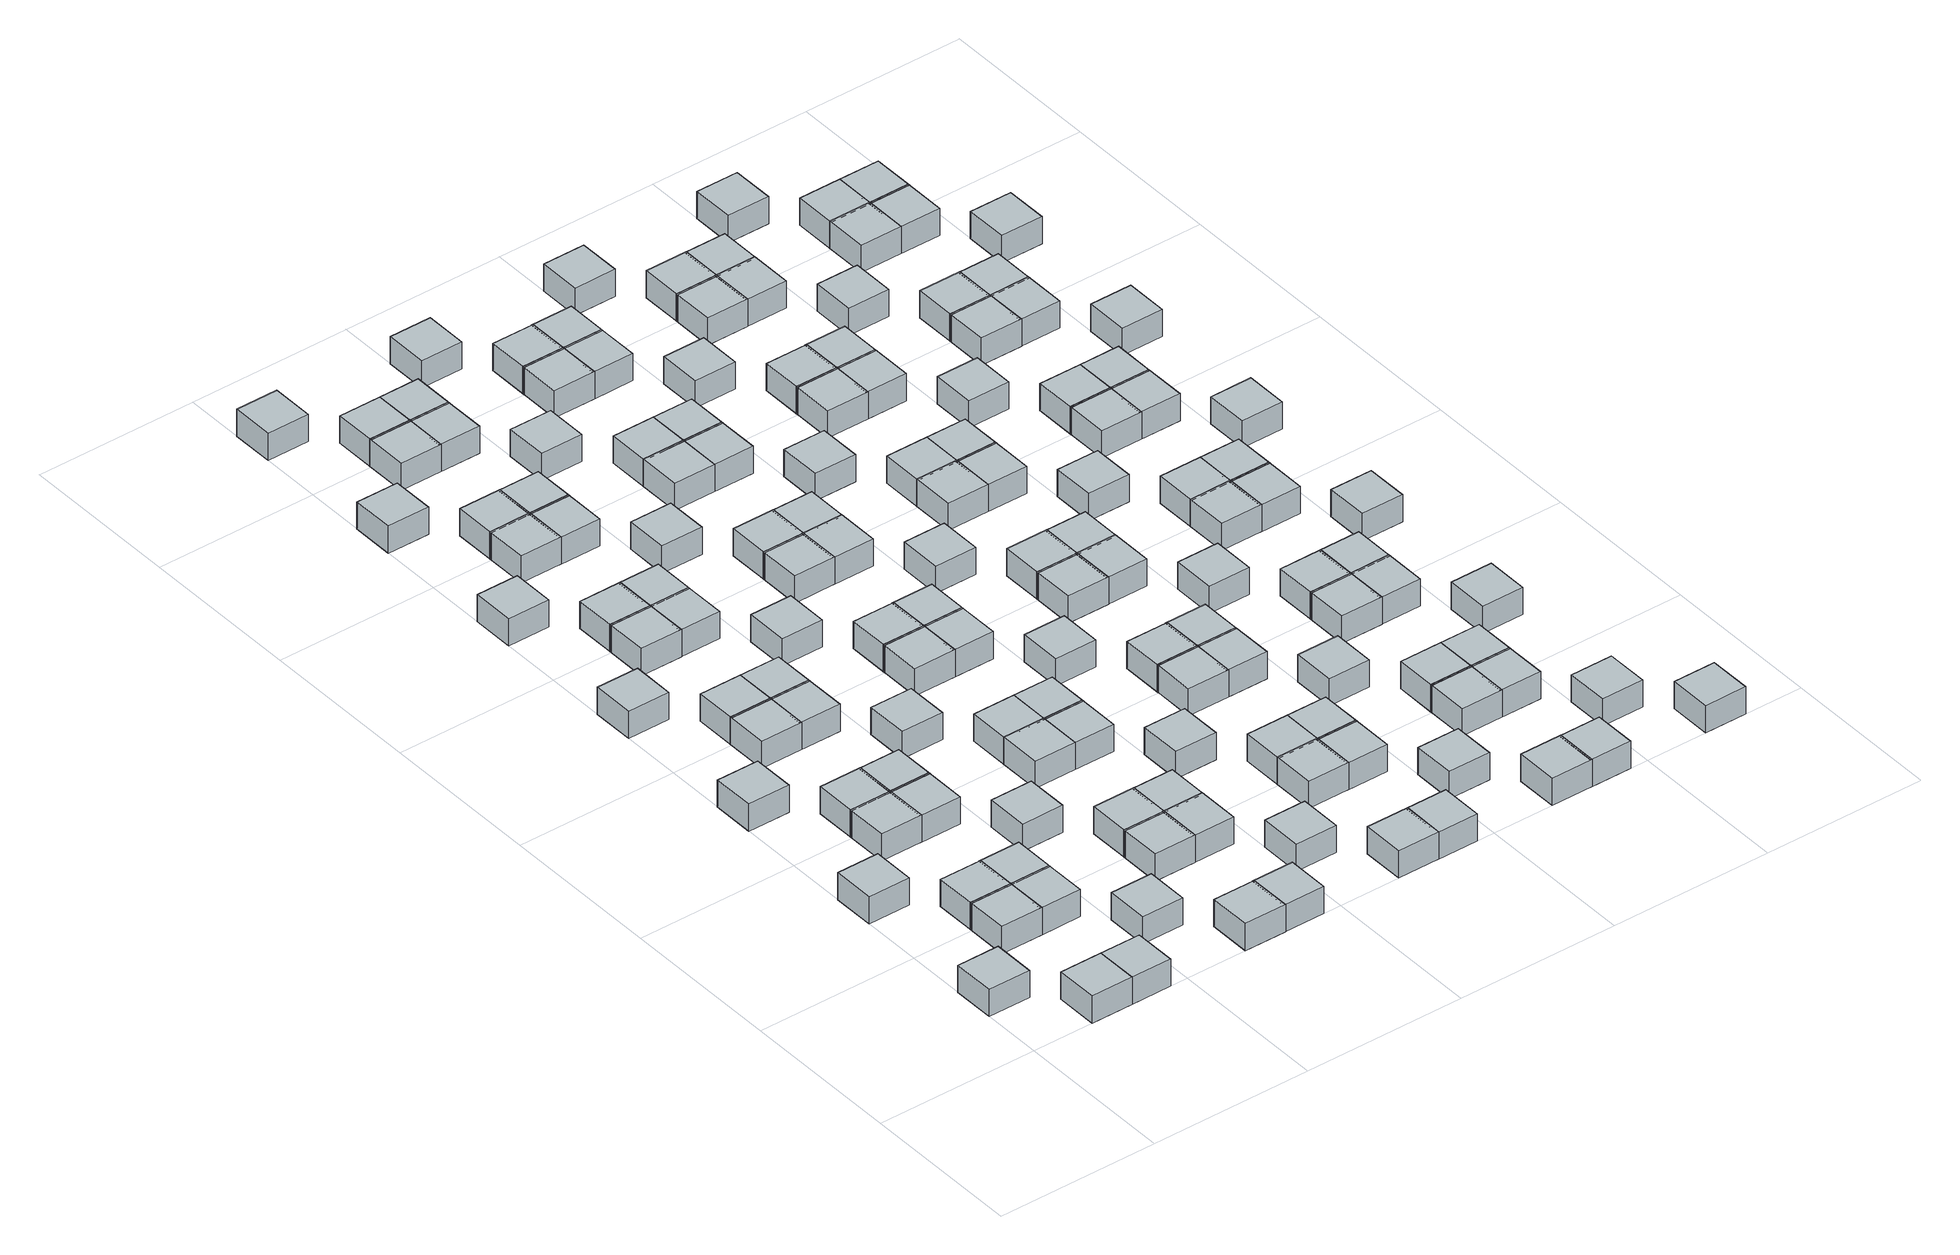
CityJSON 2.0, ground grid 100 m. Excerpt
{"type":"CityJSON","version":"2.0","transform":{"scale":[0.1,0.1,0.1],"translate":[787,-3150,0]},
"CityObjects":{
"object1":{"type":"GenericCityObject","geometry":[{"type":"Solid","lod":"1","boundaries":[[[[0,1,2,3]],[[4,5,1,0]],[[5,6,2,1]],[[6,7,3,2]],[[7,4,0,3]],[[7,6,5,4]]]]}]},
"object2":{"type":"GenericCityObject","geometry":[{"type":"Solid","lod":"1","boundaries":[[[[8,9,10,11]],[[12,13,9,8]],[[13,14,10,9]],[[14,15,11,10]],[[15,12,8,11]],[[15,14,13,12]]]]}]},
"object3":{"type":"GenericCityObject","geometry":[{"type":"Solid","lod":"1","boundaries":[[[[16,17,18,19]],[[20,21,17,16]],[[21,22,18,17]],[[22,23,19,18]],[[23,20,16,19]],[[23,22,21,20]]]]}]},
"object4":{"type":"GenericCityObject","geometry":[{"type":"Solid","lod":"1","boundaries":[[[[24,25,26,27]],[[28,29,25,24]],[[29,30,26,25]],[[30,31,27,26]],[[31,28,24,27]],[[31,30,29,28]]]]}]},
"object5":{"type":"GenericCityObject","geometry":[{"type":"Solid","lod":"1","boundaries":[[[[32,33,34,35]],[[36,37,33,32]],[[37,38,34,33]],[[38,39,35,34]],[[39,36,32,35]],[[39,38,37,36]]]]}]},
"object6":{"type":"GenericCityObject","geometry":[{"type":"Solid","lod":"1","boundaries":[[[[40,41,42,43]],[[44,45,41,40]],[[45,46,42,41]],[[46,47,43,42]],[[47,44,40,43]],[[47,46,45,44]]]]}]},
"object7":{"type":"GenericCityObject","geometry":[{"type":"Solid","lod":"1","boundaries":[[[[48,49,50,51]],[[52,53,49,48]],[[53,54,50,49]],[[54,55,51,50]],[[55,52,48,51]],[[55,54,53,52]]]]}]},
"object8":{"type":"GenericCityObject","geometry":[{"type":"Solid","lod":"1","boundaries":[[[[56,57,58,59]],[[60,61,57,56]],[[61,62,58,57]],[[62,63,59,58]],[[63,60,56,59]],[[63,62,61,60]]]]}]},
"object9":{"type":"GenericCityObject","geometry":[{"type":"Solid","lod":"1","boundaries":[[[[64,65,66,67]],[[68,69,65,64]],[[69,70,66,65]],[[70,71,67,66]],[[71,68,64,67]],[[71,70,69,68]]]]}]},
"object10":{"type":"GenericCityObject","geometry":[{"type":"Solid","lod":"1","boundaries":[[[[72,73,74,75]],[[76,77,73,72]],[[77,78,74,73]],[[78,79,75,74]],[[79,76,72,75]],[[79,78,77,76]]]]}]},
"object11":{"type":"GenericCityObject","geometry":[{"type":"Solid","lod":"1","boundaries":[[[[80,81,82,83]],[[84,85,81,80]],[[85,86,82,81]],[[86,87,83,82]],[[87,84,80,83]],[[87,86,85,84]]]]}]},
"object12":{"type":"GenericCityObject","geometry":[{"type":"Solid","lod":"1","boundaries":[[[[88,89,90,91]],[[92,93,89,88]],[[93,94,90,89]],[[94,95,91,90]],[[95,92,88,91]],[[95,94,93,92]]]]}]},
"object13":{"type":"GenericCityObject","geometry":[{"type":"Solid","lod":"1","boundaries":[[[[96,97,98,99]],[[100,101,97,96]],[[101,102,98,97]],[[102,103,99,98]],[[103,100,96,99]],[[103,102,101,100]]]]}]},
"object14":{"type":"GenericCityObject","geometry":[{"type":"Solid","lod":"1","boundaries":[[[[104,105,106,107]],[[108,109,105,104]],[[109,110,106,105]],[[110,111,107,106]],[[111,108,104,107]],[[111,110,109,108]]]]}]},
"object15":{"type":"GenericCityObject","geometry":[{"type":"Solid","lod":"1","boundaries":[[[[112,113,114,115]],[[116,117,113,112]],[[117,118,114,113]],[[118,119,115,114]],[[119,116,112,115]],[[119,118,117,116]]]]}]},
"object16":{"type":"GenericCityObject","geometry":[{"type":"Solid","lod":"1","boundaries":[[[[120,121,122,123]],[[124,125,121,120]],[[125,126,122,121]],[[126,127,123,122]],[[127,124,120,123]],[[127,126,125,124]]]]}]},
"object17":{"type":"GenericCityObject","geometry":[{"type":"Solid","lod":"1","boundaries":[[[[128,129,130,131]],[[132,133,129,128]],[[133,134,130,129]],[[134,135,131,130]],[[135,132,128,131]],[[135,134,133,132]]]]}]},
"object18":{"type":"GenericCityObject","geometry":[{"type":"Solid","lod":"1","boundaries":[[[[136,137,138,139]],[[140,141,137,136]],[[141,142,138,137]],[[142,143,139,138]],[[143,140,136,139]],[[143,142,141,140]]]]}]},
"object19":{"type":"GenericCityObject","geometry":[{"type":"Solid","lod":"1","boundaries":[[[[144,145,146,147]],[[148,149,145,144]],[[149,150,146,145]],[[150,151,147,146]],[[151,148,144,147]],[[151,150,149,148]]]]}]},
"object20":{"type":"GenericCityObject","geometry":[{"type":"Solid","lod":"1","boundaries":[[[[152,153,154,155]],[[156,157,153,152]],[[157,158,154,153]],[[158,159,155,154]],[[159,156,152,155]],[[159,158,157,156]]]]}]},
"object21":{"type":"GenericCityObject","geometry":[{"type":"Solid","lod":"1","boundaries":[[[[160,161,162,163]],[[164,165,161,160]],[[165,166,162,161]],[[166,167,163,162]],[[167,164,160,163]],[[167,166,165,164]]]]}]},
"object22":{"type":"GenericCityObject","geometry":[{"type":"Solid","lod":"1","boundaries":[[[[168,169,170,171]],[[172,173,169,168]],[[173,174,170,169]],[[174,175,171,170]],[[175,172,168,171]],[[175,174,173,172]]]]}]},
"object23":{"type":"GenericCityObject","geometry":[{"type":"Solid","lod":"1","boundaries":[[[[176,177,178,179]],[[180,181,177,176]],[[181,182,178,177]],[[182,183,179,178]],[[183,180,176,179]],[[183,182,181,180]]]]}]},
"object24":{"type":"GenericCityObject","geometry":[{"type":"Solid","lod":"1","boundaries":[[[[184,185,186,187]],[[188,189,185,184]],[[189,190,186,185]],[[190,191,187,186]],[[191,188,184,187]],[[191,190,189,188]]]]}]},
"object25":{"type":"GenericCityObject","geometry":[{"type":"Solid","lod":"1","boundaries":[[[[192,193,194,195]],[[196,197,193,192]],[[197,198,194,193]],[[198,199,195,194]],[[199,196,192,195]],[[199,198,197,196]]]]}]},
"object26":{"type":"GenericCityObject","geometry":[{"type":"Solid","lod":"1","boundaries":[[[[200,201,202,203]],[[204,205,201,200]],[[205,206,202,201]],[[206,207,203,202]],[[207,204,200,203]],[[207,206,205,204]]]]}]},
"object27":{"type":"GenericCityObject","geometry":[{"type":"Solid","lod":"1","boundaries":[[[[208,209,210,211]],[[212,213,209,208]],[[213,214,210,209]],[[214,215,211,210]],[[215,212,208,211]],[[215,214,213,212]]]]}]},
"object28":{"type":"GenericCityObject","geometry":[{"type":"Solid","lod":"1","boundaries":[[[[216,217,218,219]],[[220,221,217,216]],[[221,222,218,217]],[[222,223,219,218]],[[223,220,216,219]],[[223,222,221,220]]]]}]},
"object29":{"type":"GenericCityObject","geometry":[{"type":"Solid","lod":"1","boundaries":[[[[224,225,226,227]],[[228,229,225,224]],[[229,230,226,225]],[[230,231,227,226]],[[231,228,224,227]],[[231,230,229,228]]]]}]},
"object30":{"type":"GenericCityObject","geometry":[{"type":"Solid","lod":"1","boundaries":[[[[232,233,234,235]],[[236,237,233,232]],[[237,238,234,233]],[[238,239,235,234]],[[239,236,232,235]],[[239,238,237,236]]]]}]},
"object31":{"type":"GenericCityObject","geometry":[{"type":"Solid","lod":"1","boundaries":[[[[240,241,242,243]],[[244,245,241,240]],[[245,246,242,241]],[[246,247,243,242]],[[247,244,240,243]],[[247,246,245,244]]]]}]},
"object32":{"type":"GenericCityObject","geometry":[{"type":"Solid","lod":"1","boundaries":[[[[248,249,250,251]],[[252,253,249,248]],[[253,254,250,249]],[[254,255,251,250]],[[255,252,248,251]],[[255,254,253,252]]]]}]},
"object33":{"type":"GenericCityObject","geometry":[{"type":"Solid","lod":"1","boundaries":[[[[256,257,258,259]],[[260,261,257,256]],[[261,262,258,257]],[[262,263,259,258]],[[263,260,256,259]],[[263,262,261,260]]]]}]},
"object34":{"type":"GenericCityObject","geometry":[{"type":"Solid","lod":"1","boundaries":[[[[264,265,266,267]],[[268,269,265,264]],[[269,270,266,265]],[[270,271,267,266]],[[271,268,264,267]],[[271,270,269,268]]]]}]},
"object35":{"type":"GenericCityObject","geometry":[{"type":"Solid","lod":"1","boundaries":[[[[272,273,274,275]],[[276,277,273,272]],[[277,278,274,273]],[[278,279,275,274]],[[279,276,272,275]],[[279,278,277,276]]]]}]},
"object36":{"type":"GenericCityObject","geometry":[{"type":"Solid","lod":"1","boundaries":[[[[280,281,282,283]],[[284,285,281,280]],[[285,286,282,281]],[[286,287,283,282]],[[287,284,280,283]],[[287,286,285,284]]]]}]},
"object37":{"type":"GenericCityObject","geometry":[{"type":"Solid","lod":"1","boundaries":[[[[288,289,290,291]],[[292,293,289,288]],[[293,294,290,289]],[[294,295,291,290]],[[295,292,288,291]],[[295,294,293,292]]]]}]},
"object38":{"type":"GenericCityObject","geometry":[{"type":"Solid","lod":"1","boundaries":[[[[296,297,298,299]],[[300,301,297,296]],[[301,302,298,297]],[[302,303,299,298]],[[303,300,296,299]],[[303,302,301,300]]]]}]},
"object39":{"type":"GenericCityObject","geometry":[{"type":"Solid","lod":"1","boundaries":[[[[304,305,306,307]],[[308,309,305,304]],[[309,310,306,305]],[[310,311,307,306]],[[311,308,304,307]],[[311,310,309,308]]]]}]},
"object40":{"type":"GenericCityObject","geometry":[{"type":"Solid","lod":"1","boundaries":[[[[312,313,314,315]],[[316,317,313,312]],[[317,318,314,313]],[[318,319,315,314]],[[319,316,312,315]],[[319,318,317,316]]]]}]},
"object41":{"type":"GenericCityObject","geometry":[{"type":"Solid","lod":"1","boundaries":[[[[320,321,322,323]],[[324,325,321,320]],[[325,326,322,321]],[[326,327,323,322]],[[327,324,320,323]],[[327,326,325,324]]]]}]},
"object42":{"type":"GenericCityObject","geometry":[{"type":"Solid","lod":"1","boundaries":[[[[328,329,330,331]],[[332,333,329,328]],[[333,334,330,329]],[[334,335,331,330]],[[335,332,328,331]],[[335,334,333,332]]]]}]},
"object43":{"type":"GenericCityObject","geometry":[{"type":"Solid","lod":"1","boundaries":[[[[336,337,338,339]],[[340,341,337,336]],[[341,342,338,337]],[[342,343,339,338]],[[343,340,336,339]],[[343,342,341,340]]]]}]},
"object44":{"type":"GenericCityObject","geometry":[{"type":"Solid","lod":"1","boundaries":[[[[344,345,346,347]],[[348,349,345,344]],[[349,350,346,345]],[[350,351,347,346]],[[351,348,344,347]],[[351,350,349,348]]]]}]},
"object45":{"type":"GenericCityObject","geometry":[{"type":"Solid","lod":"1","boundaries":[[[[352,353,354,355]],[[356,357,353,352]],[[357,358,354,353]],[[358,359,355,354]],[[359,356,352,355]],[[359,358,357,356]]]]}]},
"object46":{"type":"GenericCityObject","geometry":[{"type":"Solid","lod":"1","boundaries":[[[[360,361,362,363]],[[364,365,361,360]],[[365,366,362,361]],[[366,367,363,362]],[[367,364,360,363]],[[367,366,365,364]]]]}]},
"object47":{"type":"GenericCityObject","geometry":[{"type":"Solid","lod":"1","boundaries":[[[[368,369,370,371]],[[372,373,369,368]],[[373,374,370,369]],[[374,375,371,370]],[[375,372,368,371]],[[375,374,373,372]]]]}]},
"object48":{"type":"GenericCityObject","geometry":[{"type":"Solid","lod":"1","boundaries":[[[[376,377,378,379]],[[380,381,377,376]],[[381,382,378,377]],[[382,383,379,378]],[[383,380,376,379]],[[383,382,381,380]]]]}]},
"object49":{"type":"GenericCityObject","geometry":[{"type":"Solid","lod":"1","boundaries":[[[[384,385,386,387]],[[388,389,385,384]],[[389,390,386,385]],[[390,391,387,386]],[[391,388,384,387]],[[391,390,389,388]]]]}]},
"object50":{"type":"GenericCityObject","geometry":[{"type":"Solid","lod":"1","boundaries":[[[[392,393,394,395]],[[396,397,393,392]],[[397,398,394,393]],[[398,399,395,394]],[[399,396,392,395]],[[399,398,397,396]]]]}]},
"object51":{"type":"GenericCityObject","geometry":[{"type":"Solid","lod":"1","boundaries":[[[[400,401,402,403]],[[404,405,401,400]],[[405,406,402,401]],[[406,407,403,402]],[[407,404,400,403]],[[407,406,405,404]]]]}]},
"object52":{"type":"GenericCityObject","geometry":[{"type":"Solid","lod":"1","boundaries":[[[[408,409,410,411]],[[412,413,409,408]],[[413,414,410,409]],[[414,415,411,410]],[[415,412,408,411]],[[415,414,413,412]]]]}]},
"object53":{"type":"GenericCityObject","geometry":[{"type":"Solid","lod":"1","boundaries":[[[[416,417,418,419]],[[420,421,417,416]],[[421,422,418,417]],[[422,423,419,418]],[[423,420,416,419]],[[423,422,421,420]]]]}]},
"object54":{"type":"GenericCityObject","geometry":[{"type":"Solid","lod":"1","boundaries":[[[[424,425,426,427]],[[428,429,425,424]],[[429,430,426,425]],[[430,431,427,426]],[[431,428,424,427]],[[431,430,429,428]]]]}]},
"object55":{"type":"GenericCityObject","geometry":[{"type":"Solid","lod":"1","boundaries":[[[[432,433,434,435]],[[436,437,433,432]],[[437,438,434,433]],[[438,439,435,434]],[[439,436,432,435]],[[439,438,437,436]]]]}]},
"object56":{"type":"GenericCityObject","geometry":[{"type":"Solid","lod":"1","boundaries":[[[[440,441,442,443]],[[444,445,441,440]],[[445,446,442,441]],[[446,447,443,442]],[[447,444,440,443]],[[447,446,445,444]]]]}]},
"object57":{"type":"GenericCityObject","geometry":[{"type":"Solid","lod":"1","boundaries":[[[[448,449,450,451]],[[452,453,449,448]],[[453,454,450,449]],[[454,455,451,450]],[[455,452,448,451]],[[455,454,453,452]]]]}]},
"object58":{"type":"GenericCityObject","geometry":[{"type":"Solid","lod":"1","boundaries":[[[[456,457,458,459]],[[460,461,457,456]],[[461,462,458,457]],[[462,463,459,458]],[[463,460,456,459]],[[463,462,461,460]]]]}]},
"object59":{"type":"GenericCityObject","geometry":[{"type":"Solid","lod":"1","boundaries":[[[[464,465,466,467]],[[468,469,465,464]],[[469,470,466,465]],[[470,471,467,466]],[[471,468,464,467]],[[471,470,469,468]]]]}]},
"object60":{"type":"GenericCityObject","geometry":[{"type":"Solid","lod":"1","boundaries":[[[[472,473,474,475]],[[476,477,473,472]],[[477,478,474,473]],[[478,479,475,474]],[[479,476,472,475]],[[479,478,477,476]]]]}]},
"object61":{"type":"GenericCityObject","geometry":[{"type":"Solid","lod":"1","boundaries":[[[[480,481,482,483]],[[484,485,481,480]],[[485,486,482,481]],[[486,487,483,482]],[[487,484,480,483]],[[487,486,485,484]]]]}]},
"object62":{"type":"GenericCityObject","geometry":[{"type":"Solid","lod":"1","boundaries":[[[[488,489,490,491]],[[492,493,489,488]],[[493,494,490,489]],[[494,495,491,490]],[[495,492,488,491]],[[495,494,493,492]]]]}]},
"object63":{"type":"GenericCityObject","geometry":[{"type":"Solid","lod":"1","boundaries":[[[[496,497,498,499]],[[500,501,497,496]],[[501,502,498,497]],[[502,503,499,498]],[[503,500,496,499]],[[503,502,501,500]]]]}]},
"object64":{"type":"GenericCityObject","geometry":[{"type":"Solid","lod":"1","boundaries":[[[[504,505,506,507]],[[508,509,505,504]],[[509,510,506,505]],[[510,511,507,506]],[[511,508,504,507]],[[511,510,509,508]]]]}]},
"object65":{"type":"GenericCityObject","geometry":[{"type":"Solid","lod":"1","boundaries":[[[[512,513,514,515]],[[516,517,513,512]],[[517,518,514,513]],[[518,519,515,514]],[[519,516,512,515]],[[519,518,517,516]]]]}]},
"object66":{"type":"GenericCityObject","geometry":[{"type":"Solid","lod":"1","boundaries":[[[[520,521,522,523]],[[524,525,521,520]],[[525,526,522,521]],[[526,527,523,522]],[[527,524,520,523]],[[527,526,525,524]]]]}]},
"object67":{"type":"GenericCityObject","geometry":[{"type":"Solid","lod":"1","boundaries":[[[[528,529,530,531]],[[532,533,529,528]],[[533,534,530,529]],[[534,535,531,530]],[[535,532,528,531]],[[535,534,533,532]]]]}]},
"object68":{"type":"GenericCityObject","geometry":[{"type":"Solid","lod":"1","boundaries":[[[[536,537,538,539]],[[540,541,537,536]],[[541,542,538,537]],[[542,543,539,538]],[[543,540,536,539]],[[543,542,541,540]]]]}]},
"object69":{"type":"GenericCityObject","geometry":[{"type":"Solid","lod":"1","boundaries":[[[[544,545,546,547]],[[548,549,545,544]],[[549,550,546,545]],[[550,551,547,546]],[[551,548,544,547]],[[551,550,549,548]]]]}]},
"object70":{"type":"GenericCityObject","geometry":[{"type":"Solid","lod":"1","boundaries":[[[[552,553,554,555]],[[556,557,553,552]],[[557,558,554,553]],[[558,559,555,554]],[[559,556,552,555]],[[559,558,557,556]]]]}]},
"object71":{"type":"GenericCityObject","geometry":[{"type":"Solid","lod":"1","boundaries":[[[[560,561,562,563]],[[564,565,561,560]],[[565,566,562,561]],[[566,567,563,562]],[[567,564,560,563]],[[567,566,565,564]]]]}]},
"object72":{"type":"GenericCityObject","geometry":[{"type":"Solid","lod":"1","boundaries":[[[[568,569,570,571]],[[572,573,569,568]],[[573,574,570,569]],[[574,575,571,570]],[[575,572,568,571]],[[575,574,573,572]]]]}]},
"object73":{"type":"GenericCityObject","geometry":[{"type":"Solid","lod":"1","boundaries":[[[[576,577,578,579]],[[580,581,577,576]],[[581,582,578,577]],[[582,583,579,578]],[[583,580,576,579]],[[583,582,581,580]]]]}]},
"object74":{"type":"GenericCityObject","geometry":[{"type":"Solid","lod":"1","boundaries":[[[[584,585,586,587]],[[588,589,585,584]],[[589,590,586,585]],[[590,591,587,586]],[[591,588,584,587]],[[591,590,589,588]]]]}]},
"object75":{"type":"GenericCityObject","geometry":[{"type":"Solid","lod":"1","boundaries":[[[[592,593,594,595]],[[596,597,593,592]],[[597,598,594,593]],[[598,599,595,594]],[[599,596,592,595]],[[599,598,597,596]]]]}]},
"object76":{"type":"GenericCityObject","geometry":[{"type":"Solid","lod":"1","boundaries":[[[[600,601,602,603]],[[604,605,601,600]],[[605,606,602,601]],[[606,607,603,602]],[[607,604,600,603]],[[607,606,605,604]]]]}]},
"object77":{"type":"GenericCityObject","geometry":[{"type":"Solid","lod":"1","boundaries":[[[[608,609,610,611]],[[612,613,609,608]],[[613,614,610,609]],[[614,615,611,610]],[[615,612,608,611]],[[615,614,613,612]]]]}]},
"object78":{"type":"GenericCityObject","geometry":[{"type":"Solid","lod":"1","boundaries":[[[[616,617,618,619]],[[620,621,617,616]],[[621,622,618,617]],[[622,623,619,618]],[[623,620,616,619]],[[623,622,621,620]]]]}]},
"object79":{"type":"GenericCityObject","geometry":[{"type":"Solid","lod":"1","boundaries":[[[[624,625,626,627]],[[628,629,625,624]],[[629,630,626,625]],[[630,631,627,626]],[[631,628,624,627]],[[631,630,629,628]]]]}]},
"object80":{"type":"GenericCityObject","geometry":[{"type":"Solid","lod":"1","boundaries":[[[[632,633,634,635]],[[636,637,633,632]],[[637,638,634,633]],[[638,639,635,634]],[[639,636,632,635]],[[639,638,637,636]]]]}]},
"object81":{"type":"GenericCityObject","geometry":[{"type":"Solid","lod":"1","boundaries":[[[[640,641,642,643]],[[644,645,641,640]],[[645,646,642,641]],[[646,647,643,642]],[[647,644,640,643]],[[647,646,645,644]]]]}]},
"object82":{"type":"GenericCityObject","geometry":[{"type":"Solid","lod":"1","boundaries":[[[[648,649,650,651]],[[652,653,649,648]],[[653,654,650,649]],[[654,655,651,650]],[[655,652,648,651]],[[655,654,653,652]]]]}]},
"object83":{"type":"GenericCityObject","geometry":[{"type":"Solid","lod":"1","boundaries":[[[[656,657,658,659]],[[660,661,657,656]],[[661,662,658,657]],[[662,663,659,658]],[[663,660,656,659]],[[663,662,661,660]]]]}]},
"object84":{"type":"GenericCityObject","geometry":[{"type":"Solid","lod":"1","boundaries":[[[[664,665,666,667]],[[668,669,665,664]],[[669,670,666,665]],[[670,671,667,666]],[[671,668,664,667]],[[671,670,669,668]]]]}]},
"object85":{"type":"GenericCityObject","geometry":[{"type":"Solid","lod":"1","boundaries":[[[[672,673,674,675]],[[676,677,673,672]],[[677,678,674,673]],[[678,679,675,674]],[[679,676,672,675]],[[679,678,677,676]]]]}]},
"object86":{"type":"GenericCityObject","geometry":[{"type":"Solid","lod":"1","boundaries":[[[[680,681,682,683]],[[684,685,681,680]],[[685,686,682,681]],[[686,687,683,682]],[[687,684,680,683]],[[687,686,685,684]]]]}]},
"object87":{"type":"GenericCityObject","geometry":[{"type":"Solid","lod":"1","boundaries":[[[[688,689,690,691]],[[692,693,689,688]],[[693,694,690,689]],[[694,695,691,690]],[[695,692,688,691]],[[695,694,693,692]]]]}]},
"object88":{"type":"GenericCityObject","geometry":[{"type":"Solid","lod":"1","boundaries":[[[[696,697,698,699]],[[700,701,697,696]],[[701,702,698,697]],[[702,703,699,698]],[[703,700,696,699]],[[703,702,701,700]]]]}]},
"object89":{"type":"GenericCityObject","geometry":[{"type":"Solid","lod":"1","boundaries":[[[[704,705,706,707]],[[708,709,705,704]],[[709,710,706,705]],[[710,711,707,706]],[[711,708,704,707]],[[711,710,709,708]]]]}]},
"object90":{"type":"GenericCityObject","geometry":[{"type":"Solid","lod":"1","boundaries":[[[[712,713,714,715]],[[716,717,713,712]],[[717,718,714,713]],[[718,719,715,714]],[[719,716,712,715]],[[719,718,717,716]]]]}]},
"object91":{"type":"GenericCityObject","geometry":[{"type":"Solid","lod":"1","boundaries":[[[[720,721,722,723]],[[724,725,721,720]],[[725,726,722,721]],[[726,727,723,722]],[[727,724,720,723]],[[727,726,725,724]]]]}]},
"object92":{"type":"GenericCityObject","geometry":[{"type":"Solid","lod":"1","boundaries":[[[[728,729,730,731]],[[732,733,729,728]],[[733,734,730,729]],[[734,735,731,730]],[[735,732,728,731]],[[735,734,733,732]]]]}]},
"object93":{"type":"GenericCityObject","geometry":[{"type":"Solid","lod":"1","boundaries":[[[[736,737,738,739]],[[740,741,737,736]],[[741,742,738,737]],[[742,743,739,738]],[[743,740,736,739]],[[743,742,741,740]]]]}]},
"object94":{"type":"GenericCityObject","geometry":[{"type":"Solid","lod":"1","boundaries":[[[[744,745,746,747]],[[748,749,745,744]],[[749,750,746,745]],[[750,751,747,746]],[[751,748,744,747]],[[751,750,749,748]]]]}]},
"object95":{"type":"GenericCityObject","geometry":[{"type":"Solid","lod":"1","boundaries":[[[[752,753,754,755]],[[756,757,753,752]],[[757,758,754,753]],[[758,759,755,754]],[[759,756,752,755]],[[759,758,757,756]]]]}]},
"object96":{"type":"GenericCityObject","geometry":[{"type":"Solid","lod":"1","boundaries":[[[[760,761,762,763]],[[764,765,761,760]],[[765,766,762,761]],[[766,767,763,762]],[[767,764,760,763]],[[767,766,765,764]]]]}]},
"object97":{"type":"GenericCityObject","geometry":[{"type":"Solid","lod":"1","boundaries":[[[[768,769,770,771]],[[772,773,769,768]],[[773,774,770,769]],[[774,775,771,770]],[[775,772,768,771]],[[775,774,773,772]]]]}]},
"object98":{"type":"GenericCityObject","geometry":[{"type":"Solid","lod":"1","boundaries":[[[[776,777,778,779]],[[780,781,777,776]],[[781,782,778,777]],[[782,783,779,778]],[[783,780,776,779]],[[783,782,781,780]]]]}]},
"object99":{"type":"GenericCityObject","geometry":[{"type":"Solid","lod":"1","boundaries":[[[[784,785,786,787]],[[788,789,785,784]],[[789,790,786,785]],[[790,791,787,786]],[[791,788,784,787]],[[791,790,789,788]]]]}]},
"object100":{"type":"GenericCityObject","geometry":[{"type":"Solid","lod":"1","boundaries":[[[[792,793,794,795]],[[796,797,793,792]],[[797,798,794,793]],[[798,799,795,794]],[[799,796,792,795]],[[799,798,797,796]]]]}]},
"object101":{"type":"GenericCityObject","geometry":[{"type":"Solid","lod":"1","boundaries":[[[[800,801,802,803]],[[804,805,801,800]],[[805,806,802,801]],[[806,807,803,802]],[[807,804,800,803]],[[807,806,805,804]]]]}]},
"object102":{"type":"GenericCityObject","geometry":[{"type":"Solid","lod":"1","boundaries":[[[[808,809,810,811]],[[812,813,809,808]],[[813,814,810,809]],[[814,815,811,810]],[[815,812,808,811]],[[815,814,813,812]]]]}]},
"object103":{"type":"GenericCityObject","geometry":[{"type":"Solid","lod":"1","boundaries":[[[[816,817,818,819]],[[820,821,817,816]],[[821,822,818,817]],[[822,823,819,818]],[[823,820,816,819]],[[823,822,821,820]]]]}]},
"object104":{"type":"GenericCityObject","geometry":[{"type":"Solid","lod":"1","boundaries":[[[[824,825,826,827]],[[828,829,825,824]],[[829,830,826,825]],[[830,831,827,826]],[[831,828,824,827]],[[831,830,829,828]]]]}]},
"object105":{"type":"GenericCityObject","geometry":[{"type":"Solid","lod":"1","boundaries":[[[[832,833,834,835]],[[836,837,833,832]],[[837,838,834,833]],[[838,839,835,834]],[[839,836,832,835]],[[839,838,837,836]]]]}]},
"object106":{"type":"GenericCityObject","geometry":[{"type":"Solid","lod":"1","boundaries":[[[[840,841,842,843]],[[844,845,841,840]],[[845,846,842,841]],[[846,847,843,842]],[[847,844,840,843]],[[847,846,845,844]]]]}]},
"object107":{"type":"GenericCityObject","geometry":[{"type":"Solid","lod":"1","boundaries":[[[[848,849,850,851]],[[852,853,849,848]],[[853,854,850,849]],[[854,855,851,850]],[[855,852,848,851]],[[855,854,853,852]]]]}]},
"object108":{"type":"GenericCityObject","geometry":[{"type":"Solid","lod":"1","boundaries":[[[[856,857,858,859]],[[860,861,857,856]],[[861,862,858,857]],[[862,863,859,858]],[[863,860,856,859]],[[863,862,861,860]]]]}]},
"object109":{"type":"GenericCityObject","geometry":[{"type":"Solid","lod":"1","boundaries":[[[[864,865,866,867]],[[868,869,865,864]],[[869,870,866,865]],[[870,871,867,866]],[[871,868,864,867]],[[871,870,869,868]]]]}]},
"object110":{"type":"GenericCityObject","geometry":[{"type":"Solid","lod":"1","boundaries":[[[[872,873,874,875]],[[876,877,873,872]],[[877,878,874,873]],[[878,879,875,874]],[[879,876,872,875]],[[879,878,877,876]]]]}]},
"object111":{"type":"GenericCityObject","geometry":[{"type":"Solid","lod":"1","boundaries":[[[[880,881,882,883]],[[884,885,881,880]],[[885,886,882,881]],[[886,887,883,882]],[[887,884,880,883]],[[887,886,885,884]]]]}]},
"object112":{"type":"GenericCityObject","geometry":[{"type":"Solid","lod":"1","boundaries":[[[[888,889,890,891]],[[892,893,889,888]],[[893,894,890,889]],[[894,895,891,890]],[[895,892,888,891]],[[895,894,893,892]]]]}]},
"object113":{"type":"GenericCityObject","geometry":[{"type":"Solid","lod":"1","boundaries":[[[[896,897,898,899]],[[900,901,897,896]],[[901,902,898,897]],[[902,903,899,898]],[[903,900,896,899]],[[903,902,901,900]]]]}]},
"object114":{"type":"GenericCityObject","geometry":[{"type":"Solid","lod":"1","boundaries":[[[[904,905,906,907]],[[908,909,905,904]],[[909,910,906,905]],[[910,911,907,906]],[[911,908,904,907]],[[911,910,909,908]]]]}]},
"object115":{"type":"GenericCityObject","geometry":[{"type":"Solid","lod":"1","boundaries":[[[[912,913,914,915]],[[916,917,913,912]],[[917,918,914,913]],[[918,919,915,914]],[[919,916,912,915]],[[919,918,917,916]]]]}]},
"object116":{"type":"GenericCityObject","geometry":[{"type":"Solid","lod":"1","boundaries":[[[[920,921,922,923]],[[924,925,921,920]],[[925,926,922,921]],[[926,927,923,922]],[[927,924,920,923]],[[927,926,925,924]]]]}]},
"object117":{"type":"GenericCityObject","geometry":[{"type":"Solid","lod":"1","boundaries":[[[[928,929,930,931]],[[932,933,929,928]],[[933,934,930,929]],[[934,935,931,930]],[[935,932,928,931]],[[935,934,933,932]]]]}]},
"object118":{"type":"GenericCityObject","geometry":[{"type":"Solid","lod":"1","boundaries":[[[[936,937,938,939]],[[940,941,937,936]],[[941,942,938,937]],[[942,943,939,938]],[[943,940,936,939]],[[943,942,941,940]]]]}]},
"object119":{"type":"GenericCityObject","geometry":[{"type":"Solid","lod":"1","boundaries":[[[[944,945,946,947]],[[948,949,945,944]],[[949,950,946,945]],[[950,951,947,946]],[[951,948,944,947]],[[951,950,949,948]]]]}]},
"object120":{"type":"GenericCityObject","geometry":[{"type":"Solid","lod":"1","boundaries":[[[[952,953,954,955]],[[956,957,953,952]],[[957,958,954,953]],[[958,959,955,954]],[[959,956,952,955]],[[959,958,957,956]]]]}]},
"object121":{"type":"GenericCityObject","geometry":[{"type":"Solid","lod":"1","boundaries":[[[[960,961,962,963]],[[964,965,961,960]],[[965,966,962,961]],[[966,967,963,962]],[[967,964,960,963]],[[967,966,965,964]]]]}]},
"object122":{"type":"GenericCityObject","geometry":[{"type":"Solid","lod":"1","boundaries":[[[[968,969,970,971]],[[972,973,969,968]],[[973,974,970,969]],[[974,975,971,970]],[[975,972,968,971]],[[975,974,973,972]]]]}]},
"object123":{"type":"GenericCityObject","geometry":[{"type":"Solid","lod":"1","boundaries":[[[[976,977,978,979]],[[980,981,977,976]],[[981,982,978,977]],[[982,983,979,978]],[[983,980,976,979]],[[983,982,981,980]]]]}]},
"object124":{"type":"GenericCityObject","geometry":[{"type":"Solid","lod":"1","boundaries":[[[[984,985,986,987]],[[988,989,985,984]],[[989,990,986,985]],[[990,991,987,986]],[[991,988,984,987]],[[991,990,989,988]]]]}]},
"object125":{"type":"GenericCityObject","geometry":[{"type":"Solid","lod":"1","boundaries":[[[[992,993,994,995]],[[996,997,993,992]],[[997,998,994,993]],[[998,999,995,994]],[[999,996,992,995]],[[999,998,997,996]]]]}]},
"object126":{"type":"GenericCityObject","geometry":[{"type":"Solid","lod":"1","boundaries":[[[[1000,1001,1002,1003]],[[1004,1005,1001,1000]],[[1005,1006,1002,1001]],[[1006,1007,1003,1002]],[[1007,1004,1000,1003]],[[1007,1006,1005,1004]]]]}]},
"object127":{"type":"GenericCityObject","geometry":[{"type":"Solid","lod":"1","boundaries":[[[[1008,1009,1010,1011]],[[1012,1013,1009,1008]],[[1013,1014,1010,1009]],[[1014,1015,1011,1010]],[[1015,1012,1008,1011]],[[1015,1014,1013,1012]]]]}]},
"object128":{"type":"GenericCityObject","geometry":[{"type":"Solid","lod":"1","boundaries":[[[[1016,1017,1018,1019]],[[1020,1021,1017,1016]],[[1021,1022,1018,1017]],[[1022,1023,1019,1018]],[[1023,1020,1016,1019]],[[1023,1022,1021,1020]]]]}]},
"object129":{"type":"GenericCityObject","geometry":[{"type":"Solid","lod":"1","boundaries":[[[[1024,1025,1026,1027]],[[1028,1029,1025,1024]],[[1029,1030,1026,1025]],[[1030,1031,1027,1026]],[[1031,1028,1024,1027]],[[1031,1030,1029,1028]]]]}]},
"object130":{"type":"GenericCityObject","geometry":[{"type":"Solid","lod":"1","boundaries":[[[[1032,1033,1034,1035]],[[1036,1037,1033,1032]],[[1037,1038,1034,1033]],[[1038,1039,1035,1034]],[[1039,1036,1032,1035]],[[1039,1038,1037,1036]]]]}]},
"object131":{"type":"GenericCityObject","geometry":[{"type":"Solid","lod":"1","boundaries":[[[[1040,1041,1042,1043]],[[1044,1045,1041,1040]],[[1045,1046,1042,1041]],[[1046,1047,1043,1042]],[[1047,1044,1040,1043]],[[1047,1046,1045,1044]]]]}]},
"object132":{"type":"GenericCityObject","geometry":[{"type":"Solid","lod":"1","boundaries":[[[[1048,1049,1050,1051]],[[1052,1053,1049,1048]],[[1053,1054,1050,1049]],[[1054,1055,1051,1050]],[[1055,1052,1048,1051]],[[1055,1054,1053,1052]]]]}]},
"object133":{"type":"GenericCityObject","geometry":[{"type":"Solid","lod":"1","boundaries":[[[[1056,1057,1058,1059]],[[1060,1061,1057,1056]],[[1061,1062,1058,1057]],[[1062,1063,1059,1058]],[[1063,1060,1056,1059]],[[1063,1062,1061,1060]]]]}]},
"object134":{"type":"GenericCityObject","geometry":[{"type":"Solid","lod":"1","boundaries":[[[[1064,1065,1066,1067]],[[1068,1069,1065,1064]],[[1069,1070,1066,1065]],[[1070,1071,1067,1066]],[[1071,1068,1064,1067]],[[1071,1070,1069,1068]]]]}]},
"object135":{"type":"GenericCityObject","geometry":[{"type":"Solid","lod":"1","boundaries":[[[[1072,1073,1074,1075]],[[1076,1077,1073,1072]],[[1077,1078,1074,1073]],[[1078,1079,1075,1074]],[[1079,1076,1072,1075]],[[1079,1078,1077,1076]]]]}]},
"object136":{"type":"GenericCityObject","geometry":[{"type":"Solid","lod":"1","boundaries":[[[[1080,1081,1082,1083]],[[1084,1085,1081,1080]],[[1085,1086,1082,1081]],[[1086,1087,1083,1082]],[[1087,1084,1080,1083]],[[1087,1086,1085,1084]]]]}]},
"object137":{"type":"GenericCityObject","geometry":[{"type":"Solid","lod":"1","boundaries":[[[[1088,1089,1090,1091]],[[1092,1093,1089,1088]],[[1093,1094,1090,1089]],[[1094,1095,1091,1090]],[[1095,1092,1088,1091]],[[1095,1094,1093,1092]]]]}]},
"object138":{"type":"GenericCityObject","geometry":[{"type":"Solid","lod":"1","boundaries":[[[[1096,1097,1098,1099]],[[1100,1101,1097,1096]],[[1101,1102,1098,1097]],[[1102,1103,1099,1098]],[[1103,1100,1096,1099]],[[1103,1102,1101,1100]]]]}]},
"object139":{"type":"GenericCityObject","geometry":[{"type":"Solid","lod":"1","boundaries":[[[[1104,1105,1106,1107]],[[1108,1109,1105,1104]],[[1109,1110,1106,1105]],[[1110,1111,1107,1106]],[[1111,1108,1104,1107]],[[1111,1110,1109,1108]]]]}]}
},
"vertices":[
[0,370,0],[262,370,0],[262,632,0],[0,632,0],[0,370,175],[262,370,175],[262,632,175],[0,632,175],
[380,0,0],[642,0,0],[642,262,0],[380,262,0],[380,0,175],[642,0,175],[642,262,175],[380,262,175],
[0,1370,0],[262,1370,0],[262,1632,0],[0,1632,0],[0,1370,175],[262,1370,175],[262,1632,175],[0,1632,175],
[380,750,0],[642,750,0],[642,1012,0],[380,1012,0],[380,750,175],[642,750,175],[642,1012,175],[380,1012,175],
[630,0,0],[892,0,0],[892,262,0],[630,262,0],[630,0,175],[892,0,175],[892,262,175],[630,262,175],
[380,1000,0],[642,1000,0],[642,1262,0],[380,1262,0],[380,1000,175],[642,1000,175],[642,1262,175],[380,1262,175],
[0,2370,0],[262,2370,0],[262,2632,0],[0,2632,0],[0,2370,175],[262,2370,175],[262,2632,175],[0,2632,175],
[630,750,0],[892,750,0],[892,1012,0],[630,1012,0],[630,750,175],[892,750,175],[892,1012,175],[630,1012,175],
[380,1750,0],[642,1750,0],[642,2012,0],[380,2012,0],[380,1750,175],[642,1750,175],[642,2012,175],[380,2012,175],
[630,1000,0],[892,1000,0],[892,1262,0],[630,1262,0],[630,1000,175],[892,1000,175],[892,1262,175],[630,1262,175],
[380,2000,0],[642,2000,0],[642,2262,0],[380,2262,0],[380,2000,175],[642,2000,175],[642,2262,175],[380,2262,175],
[0,3370,0],[262,3370,0],[262,3632,0],[0,3632,0],[0,3370,175],[262,3370,175],[262,3632,175],[0,3632,175],
[1000,370,0],[1262,370,0],[1262,632,0],[1000,632,0],[1000,370,175],[1262,370,175],[1262,632,175],[1000,632,175],
[630,1750,0],[892,1750,0],[892,2012,0],[630,2012,0],[630,1750,175],[892,1750,175],[892,2012,175],[630,2012,175],
[380,2750,0],[642,2750,0],[642,3012,0],[380,3012,0],[380,2750,175],[642,2750,175],[642,3012,175],[380,3012,175],
[630,2000,0],[892,2000,0],[892,2262,0],[630,2262,0],[630,2000,175],[892,2000,175],[892,2262,175],[630,2262,175],
[380,3000,0],[642,3000,0],[642,3262,0],[380,3262,0],[380,3000,175],[642,3000,175],[642,3262,175],[380,3262,175],
[0,4370,0],[262,4370,0],[262,4632,0],[0,4632,0],[0,4370,175],[262,4370,175],[262,4632,175],[0,4632,175],
[1380,0,0],[1642,0,0],[1642,262,0],[1380,262,0],[1380,0,175],[1642,0,175],[1642,262,175],[1380,262,175],
[1000,1370,0],[1262,1370,0],[1262,1632,0],[1000,1632,0],[1000,1370,175],[1262,1370,175],[1262,1632,175],[1000,1632,175],
[630,2750,0],[892,2750,0],[892,3012,0],[630,3012,0],[630,2750,175],[892,2750,175],[892,3012,175],[630,3012,175],
[380,3750,0],[642,3750,0],[642,4012,0],[380,4012,0],[380,3750,175],[642,3750,175],[642,4012,175],[380,4012,175],
[630,3000,0],[892,3000,0],[892,3262,0],[630,3262,0],[630,3000,175],[892,3000,175],[892,3262,175],[630,3262,175],
[380,4000,0],[642,4000,0],[642,4262,0],[380,4262,0],[380,4000,175],[642,4000,175],[642,4262,175],[380,4262,175],
[1380,750,0],[1642,750,0],[1642,1012,0],[1380,1012,0],[1380,750,175],[1642,750,175],[1642,1012,175],[1380,1012,175],
[0,5370,0],[262,5370,0],[262,5632,0],[0,5632,0],[0,5370,175],[262,5370,175],[262,5632,175],[0,5632,175],
[1630,0,0],[1892,0,0],[1892,262,0],[1630,262,0],[1630,0,175],[1892,0,175],[1892,262,175],[1630,262,175],
[1380,1000,0],[1642,1000,0],[1642,1262,0],[1380,1262,0],[1380,1000,175],[1642,1000,175],[1642,1262,175],[1380,1262,175],
[1000,2370,0],[1262,2370,0],[1262,2632,0],[1000,2632,0],[1000,2370,175],[1262,2370,175],[1262,2632,175],[1000,2632,175],
[630,3750,0],[892,3750,0],[892,4012,0],[630,4012,0],[630,3750,175],[892,3750,175],[892,4012,175],[630,4012,175],
[380,4750,0],[642,4750,0],[642,5012,0],[380,5012,0],[380,4750,175],[642,4750,175],[642,5012,175],[380,5012,175],
[630,4000,0],[892,4000,0],[892,4262,0],[630,4262,0],[630,4000,175],[892,4000,175],[892,4262,175],[630,4262,175],
[1630,750,0],[1892,750,0],[1892,1012,0],[1630,1012,0],[1630,750,175],[1892,750,175],[1892,1012,175],[1630,1012,175],
[380,5000,0],[642,5000,0],[642,5262,0],[380,5262,0],[380,5000,175],[642,5000,175],[642,5262,175],[380,5262,175],
[1380,1750,0],[1642,1750,0],[1642,2012,0],[1380,2012,0],[1380,1750,175],[1642,1750,175],[1642,2012,175],[1380,2012,175],
[0,6370,0],[262,6370,0],[262,6632,0],[0,6632,0],[0,6370,175],[262,6370,175],[262,6632,175],[0,6632,175],
[1630,1000,0],[1892,1000,0],[1892,1262,0],[1630,1262,0],[1630,1000,175],[1892,1000,175],[1892,1262,175],[1630,1262,175],
[1380,2000,0],[1642,2000,0],[1642,2262,0],[1380,2262,0],[1380,2000,175],[1642,2000,175],[1642,2262,175],[1380,2262,175],
[1000,3370,0],[1262,3370,0],[1262,3632,0],[1000,3632,0],[1000,3370,175],[1262,3370,175],[1262,3632,175],[1000,3632,175],
[630,4750,0],[892,4750,0],[892,5012,0],[630,5012,0],[630,4750,175],[892,4750,175],[892,5012,175],[630,5012,175],
[380,5750,0],[642,5750,0],[642,6012,0],[380,6012,0],[380,5750,175],[642,5750,175],[642,6012,175],[380,6012,175],
[2000,370,0],[2262,370,0],[2262,632,0],[2000,632,0],[2000,370,175],[2262,370,175],[2262,632,175],[2000,632,175],
[630,5000,0],[892,5000,0],[892,5262,0],[630,5262,0],[630,5000,175],[892,5000,175],[892,5262,175],[630,5262,175],
[1630,1750,0],[1892,1750,0],[1892,2012,0],[1630,2012,0],[1630,1750,175],[1892,1750,175],[1892,2012,175],[1630,2012,175],
[380,6000,0],[642,6000,0],[642,6262,0],[380,6262,0],[380,6000,175],[642,6000,175],[642,6262,175],[380,6262,175],
[1380,2750,0],[1642,2750,0],[1642,3012,0],[1380,3012,0],[1380,2750,175],[1642,2750,175],[1642,3012,175],[1380,3012,175],
[1630,2000,0],[1892,2000,0],[1892,2262,0],[1630,2262,0],[1630,2000,175],[1892,2000,175],[1892,2262,175],[1630,2262,175],
[1380,3000,0],[1642,3000,0],[1642,3262,0],[1380,3262,0],[1380,3000,175],[1642,3000,175],[1642,3262,175],[1380,3262,175],
[1000,4370,0],[1262,4370,0],[1262,4632,0],[1000,4632,0],[1000,4370,175],[1262,4370,175],[1262,4632,175],[1000,4632,175],
[630,5750,0],[892,5750,0],[892,6012,0],[630,6012,0],[630,5750,175],[892,5750,175],[892,6012,175],[630,6012,175],
[2380,0,0],[2642,0,0],[2642,262,0],[2380,262,0],[2380,0,175],[2642,0,175],[2642,262,175],[2380,262,175],
[2000,1370,0],[2262,1370,0],[2262,1632,0],[2000,1632,0],[2000,1370,175],[2262,1370,175],[2262,1632,175],[2000,1632,175],
[630,6000,0],[892,6000,0],[892,6262,0],[630,6262,0],[630,6000,175],[892,6000,175],[892,6262,175],[630,6262,175],
[1630,2750,0],[1892,2750,0],[1892,3012,0],[1630,3012,0],[1630,2750,175],[1892,2750,175],[1892,3012,175],[1630,3012,175],
[1380,3750,0],[1642,3750,0],[1642,4012,0],[1380,4012,0],[1380,3750,175],[1642,3750,175],[1642,4012,175],[1380,4012,175],
[1630,3000,0],[1892,3000,0],[1892,3262,0],[1630,3262,0],[1630,3000,175],[1892,3000,175],[1892,3262,175],[1630,3262,175],
[1380,4000,0],[1642,4000,0],[1642,4262,0],[1380,4262,0],[1380,4000,175],[1642,4000,175],[1642,4262,175],[1380,4262,175],
[2380,750,0],[2642,750,0],[2642,1012,0],[2380,1012,0],[2380,750,175],[2642,750,175],[2642,1012,175],[2380,1012,175],
[1000,5370,0],[1262,5370,0],[1262,5632,0],[1000,5632,0],[1000,5370,175],[1262,5370,175],[1262,5632,175],[1000,5632,175],
[2630,0,0],[2892,0,0],[2892,262,0],[2630,262,0],[2630,0,175],[2892,0,175],[2892,262,175],[2630,262,175],
[2380,1000,0],[2642,1000,0],[2642,1262,0],[2380,1262,0],[2380,1000,175],[2642,1000,175],[2642,1262,175],[2380,1262,175],
[2000,2370,0],[2262,2370,0],[2262,2632,0],[2000,2632,0],[2000,2370,175],[2262,2370,175],[2262,2632,175],[2000,2632,175],
[1630,3750,0],[1892,3750,0],[1892,4012,0],[1630,4012,0],[1630,3750,175],[1892,3750,175],[1892,4012,175],[1630,4012,175],
[1380,4750,0],[1642,4750,0],[1642,5012,0],[1380,5012,0],[1380,4750,175],[1642,4750,175],[1642,5012,175],[1380,5012,175],
[1630,4000,0],[1892,4000,0],[1892,4262,0],[1630,4262,0],[1630,4000,175],[1892,4000,175],[1892,4262,175],[1630,4262,175],
[2630,750,0],[2892,750,0],[2892,1012,0],[2630,1012,0],[2630,750,175],[2892,750,175],[2892,1012,175],[2630,1012,175],
[1380,5000,0],[1642,5000,0],[1642,5262,0],[1380,5262,0],[1380,5000,175],[1642,5000,175],[1642,5262,175],[1380,5262,175],
[2380,1750,0],[2642,1750,0],[2642,2012,0],[2380,2012,0],[2380,1750,175],[2642,1750,175],[2642,2012,175],[2380,2012,175],
[1000,6370,0],[1262,6370,0],[1262,6632,0],[1000,6632,0],[1000,6370,175],[1262,6370,175],[1262,6632,175],[1000,6632,175],
[2630,1000,0],[2892,1000,0],[2892,1262,0],[2630,1262,0],[2630,1000,175],[2892,1000,175],[2892,1262,175],[2630,1262,175],
[2380,2000,0],[2642,2000,0],[2642,2262,0],[2380,2262,0],[2380,2000,175],[2642,2000,175],[2642,2262,175],[2380,2262,175],
[2000,3370,0],[2262,3370,0],[2262,3632,0],[2000,3632,0],[2000,3370,175],[2262,3370,175],[2262,3632,175],[2000,3632,175],
[1630,4750,0],[1892,4750,0],[1892,5012,0],[1630,5012,0],[1630,4750,175],[1892,4750,175],[1892,5012,175],[1630,5012,175],
[1380,5750,0],[1642,5750,0],[1642,6012,0],[1380,6012,0],[1380,5750,175],[1642,5750,175],[1642,6012,175],[1380,6012,175],
[3000,370,0],[3262,370,0],[3262,632,0],[3000,632,0],[3000,370,175],[3262,370,175],[3262,632,175],[3000,632,175],
[1630,5000,0],[1892,5000,0],[1892,5262,0],[1630,5262,0],[1630,5000,175],[1892,5000,175],[1892,5262,175],[1630,5262,175],
[2630,1750,0],[2892,1750,0],[2892,2012,0],[2630,2012,0],[2630,1750,175],[2892,1750,175],[2892,2012,175],[2630,2012,175],
[1380,6000,0],[1642,6000,0],[1642,6262,0],[1380,6262,0],[1380,6000,175],[1642,6000,175],[1642,6262,175],[1380,6262,175],
[2380,2750,0],[2642,2750,0],[2642,3012,0],[2380,3012,0],[2380,2750,175],[2642,2750,175],[2642,3012,175],[2380,3012,175],
[2630,2000,0],[2892,2000,0],[2892,2262,0],[2630,2262,0],[2630,2000,175],[2892,2000,175],[2892,2262,175],[2630,2262,175],
[2380,3000,0],[2642,3000,0],[2642,3262,0],[2380,3262,0],[2380,3000,175],[2642,3000,175],[2642,3262,175],[2380,3262,175],
[2000,4370,0],[2262,4370,0],[2262,4632,0],[2000,4632,0],[2000,4370,175],[2262,4370,175],[2262,4632,175],[2000,4632,175],
[1630,5750,0],[1892,5750,0],[1892,6012,0],[1630,6012,0],[1630,5750,175],[1892,5750,175],[1892,6012,175],[1630,6012,175],
[3380,0,0],[3642,0,0],[3642,262,0],[3380,262,0],[3380,0,175],[3642,0,175],[3642,262,175],[3380,262,175],
[3000,1370,0],[3262,1370,0],[3262,1632,0],[3000,1632,0],[3000,1370,175],[3262,1370,175],[3262,1632,175],[3000,1632,175],
[1630,6000,0],[1892,6000,0],[1892,6262,0],[1630,6262,0],[1630,6000,175],[1892,6000,175],[1892,6262,175],[1630,6262,175],
[2630,2750,0],[2892,2750,0],[2892,3012,0],[2630,3012,0],[2630,2750,175],[2892,2750,175],[2892,3012,175],[2630,3012,175],
[2380,3750,0],[2642,3750,0],[2642,4012,0],[2380,4012,0],[2380,3750,175],[2642,3750,175],[2642,4012,175],[2380,4012,175],
[2630,3000,0],[2892,3000,0],[2892,3262,0],[2630,3262,0],[2630,3000,175],[2892,3000,175],[2892,3262,175],[2630,3262,175],
[2380,4000,0],[2642,4000,0],[2642,4262,0],[2380,4262,0],[2380,4000,175],[2642,4000,175],[2642,4262,175],[2380,4262,175],
[3380,750,0],[3642,750,0],[3642,1012,0],[3380,1012,0],[3380,750,175],[3642,750,175],[3642,1012,175],[3380,1012,175],
[2000,5370,0],[2262,5370,0],[2262,5632,0],[2000,5632,0],[2000,5370,175],[2262,5370,175],[2262,5632,175],[2000,5632,175],
[3630,0,0],[3892,0,0],[3892,262,0],[3630,262,0],[3630,0,175],[3892,0,175],[3892,262,175],[3630,262,175],
[3380,1000,0],[3642,1000,0],[3642,1262,0],[3380,1262,0],[3380,1000,175],[3642,1000,175],[3642,1262,175],[3380,1262,175],
[3000,2370,0],[3262,2370,0],[3262,2632,0],[3000,2632,0],[3000,2370,175],[3262,2370,175],[3262,2632,175],[3000,2632,175],
[2630,3750,0],[2892,3750,0],[2892,4012,0],[2630,4012,0],[2630,3750,175],[2892,3750,175],[2892,4012,175],[2630,4012,175],
[2380,4750,0],[2642,4750,0],[2642,5012,0],[2380,5012,0],[2380,4750,175],[2642,4750,175],[2642,5012,175],[2380,5012,175],
[2630,4000,0],[2892,4000,0],[2892,4262,0],[2630,4262,0],[2630,4000,175],[2892,4000,175],[2892,4262,175],[2630,4262,175],
[3630,750,0],[3892,750,0],[3892,1012,0],[3630,1012,0],[3630,750,175],[3892,750,175],[3892,1012,175],[3630,1012,175],
[2380,5000,0],[2642,5000,0],[2642,5262,0],[2380,5262,0],[2380,5000,175],[2642,5000,175],[2642,5262,175],[2380,5262,175],
[3380,1750,0],[3642,1750,0],[3642,2012,0],[3380,2012,0],[3380,1750,175],[3642,1750,175],[3642,2012,175],[3380,2012,175],
[2000,6370,0],[2262,6370,0],[2262,6632,0],[2000,6632,0],[2000,6370,175],[2262,6370,175],[2262,6632,175],[2000,6632,175],
[3630,1000,0],[3892,1000,0],[3892,1262,0],[3630,1262,0],[3630,1000,175],[3892,1000,175],[3892,1262,175],[3630,1262,175],
[3380,2000,0],[3642,2000,0],[3642,2262,0],[3380,2262,0],[3380,2000,175],[3642,2000,175],[3642,2262,175],[3380,2262,175],
[3000,3370,0],[3262,3370,0],[3262,3632,0],[3000,3632,0],[3000,3370,175],[3262,3370,175],[3262,3632,175],[3000,3632,175],
[2630,4750,0],[2892,4750,0],[2892,5012,0],[2630,5012,0],[2630,4750,175],[2892,4750,175],[2892,5012,175],[2630,5012,175],
[2380,5750,0],[2642,5750,0],[2642,6012,0],[2380,6012,0],[2380,5750,175],[2642,5750,175],[2642,6012,175],[2380,6012,175],
[4000,370,0],[4262,370,0],[4262,632,0],[4000,632,0],[4000,370,175],[4262,370,175],[4262,632,175],[4000,632,175],
[2630,5000,0],[2892,5000,0],[2892,5262,0],[2630,5262,0],[2630,5000,175],[2892,5000,175],[2892,5262,175],[2630,5262,175],
[3630,1750,0],[3892,1750,0],[3892,2012,0],[3630,2012,0],[3630,1750,175],[3892,1750,175],[3892,2012,175],[3630,2012,175],
[2380,6000,0],[2642,6000,0],[2642,6262,0],[2380,6262,0],[2380,6000,175],[2642,6000,175],[2642,6262,175],[2380,6262,175],
[3380,2750,0],[3642,2750,0],[3642,3012,0],[3380,3012,0],[3380,2750,175],[3642,2750,175],[3642,3012,175],[3380,3012,175],
[3630,2000,0],[3892,2000,0],[3892,2262,0],[3630,2262,0],[3630,2000,175],[3892,2000,175],[3892,2262,175],[3630,2262,175],
[3380,3000,0],[3642,3000,0],[3642,3262,0],[3380,3262,0],[3380,3000,175],[3642,3000,175],[3642,3262,175],[3380,3262,175],
[3000,4370,0],[3262,4370,0],[3262,4632,0],[3000,4632,0],[3000,4370,175],[3262,4370,175],[3262,4632,175],[3000,4632,175],
[2630,5750,0],[2892,5750,0],[2892,6012,0],[2630,6012,0],[2630,5750,175],[2892,5750,175],[2892,6012,175],[2630,6012,175],
[4380,0,0],[4642,0,0],[4642,262,0],[4380,262,0],[4380,0,175],[4642,0,175],[4642,262,175],[4380,262,175],
[4000,1370,0],[4262,1370,0],[4262,1632,0],[4000,1632,0],[4000,1370,175],[4262,1370,175],[4262,1632,175],[4000,1632,175],
[2630,6000,0],[2892,6000,0],[2892,6262,0],[2630,6262,0],[2630,6000,175],[2892,6000,175],[2892,6262,175],[2630,6262,175],
[3630,2750,0],[3892,2750,0],[3892,3012,0],[3630,3012,0],[3630,2750,175],[3892,2750,175],[3892,3012,175],[3630,3012,175],
[3380,3750,0],[3642,3750,0],[3642,4012,0],[3380,4012,0],[3380,3750,175],[3642,3750,175],[3642,4012,175],[3380,4012,175],
[3630,3000,0],[3892,3000,0],[3892,3262,0],[3630,3262,0],[3630,3000,175],[3892,3000,175],[3892,3262,175],[3630,3262,175],
[3380,4000,0],[3642,4000,0],[3642,4262,0],[3380,4262,0],[3380,4000,175],[3642,4000,175],[3642,4262,175],[3380,4262,175],
[3000,5370,0],[3262,5370,0],[3262,5632,0],[3000,5632,0],[3000,5370,175],[3262,5370,175],[3262,5632,175],[3000,5632,175],
[4000,2370,0],[4262,2370,0],[4262,2632,0],[4000,2632,0],[4000,2370,175],[4262,2370,175],[4262,2632,175],[4000,2632,175],
[3630,3750,0],[3892,3750,0],[3892,4012,0],[3630,4012,0],[3630,3750,175],[3892,3750,175],[3892,4012,175],[3630,4012,175],
[3380,4750,0],[3642,4750,0],[3642,5012,0],[3380,5012,0],[3380,4750,175],[3642,4750,175],[3642,5012,175],[3380,5012,175],
[3630,4000,0],[3892,4000,0],[3892,4262,0],[3630,4262,0],[3630,4000,175],[3892,4000,175],[3892,4262,175],[3630,4262,175],
[3380,5000,0],[3642,5000,0],[3642,5262,0],[3380,5262,0],[3380,5000,175],[3642,5000,175],[3642,5262,175],[3380,5262,175],
[3000,6370,0],[3262,6370,0],[3262,6632,0],[3000,6632,0],[3000,6370,175],[3262,6370,175],[3262,6632,175],[3000,6632,175],
[4000,3370,0],[4262,3370,0],[4262,3632,0],[4000,3632,0],[4000,3370,175],[4262,3370,175],[4262,3632,175],[4000,3632,175],
[3630,4750,0],[3892,4750,0],[3892,5012,0],[3630,5012,0],[3630,4750,175],[3892,4750,175],[3892,5012,175],[3630,5012,175],
[3380,5750,0],[3642,5750,0],[3642,6012,0],[3380,6012,0],[3380,5750,175],[3642,5750,175],[3642,6012,175],[3380,6012,175],
[3630,5000,0],[3892,5000,0],[3892,5262,0],[3630,5262,0],[3630,5000,175],[3892,5000,175],[3892,5262,175],[3630,5262,175],
[3380,6000,0],[3642,6000,0],[3642,6262,0],[3380,6262,0],[3380,6000,175],[3642,6000,175],[3642,6262,175],[3380,6262,175],
[4000,4370,0],[4262,4370,0],[4262,4632,0],[4000,4632,0],[4000,4370,175],[4262,4370,175],[4262,4632,175],[4000,4632,175],
[3630,5750,0],[3892,5750,0],[3892,6012,0],[3630,6012,0],[3630,5750,175],[3892,5750,175],[3892,6012,175],[3630,6012,175],
[3630,6000,0],[3892,6000,0],[3892,6262,0],[3630,6262,0],[3630,6000,175],[3892,6000,175],[3892,6262,175],[3630,6262,175],
[4000,5370,0],[4262,5370,0],[4262,5632,0],[4000,5632,0],[4000,5370,175],[4262,5370,175],[4262,5632,175],[4000,5632,175]
]}
